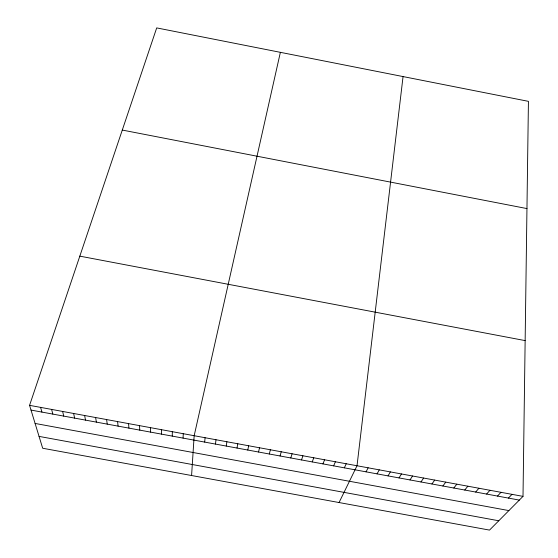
<?xml version="1.0" encoding="UTF-8"?>
<svg xmlns="http://www.w3.org/2000/svg" width="558" height="558" viewBox="0 0 558 558"><rect width="100%" height="100%" fill="white"/><g stroke="black" fill="none" stroke-linecap="round" stroke-linejoin="round"><path stroke-width="0.84" d="M172.269 436.119L172.324 431.683M523.006 496.376L528.433 101.347L156.7 27.9L29.567 405.345L42.68 448.248L489.512 530.1L523.006 496.376L29.567 405.345M183.08 438.107L183.254 433.699M191.582 475.528L194.17 435.714L280.374 52.333M204.681 442.089L205.079 437.723M215.472 444.084L215.988 439.732M403.057 76.572L357.022 465.756L339.055 502.542M226.255 446.065L226.883 441.748M237.024 448.053L237.771 443.756M247.794 450.041L248.645 445.758M258.549 452.022L259.519 447.767M269.305 454.003L270.386 449.769M280.046 455.984L281.239 451.778M290.781 457.965L292.092 453.78M301.508 459.945L302.931 455.774M312.236 461.919L313.763 457.776M322.949 463.893L324.589 459.771M333.649 465.867L335.407 461.766M344.349 467.841L346.218 463.761M366.048 471.838L368.147 467.806M377.048 473.868L379.259 469.857M388.04 475.89L390.363 471.908M399.019 477.92L401.46 473.951M409.997 479.943L412.55 476.002M420.962 481.966L423.634 478.046M431.927 483.981L434.71 480.089M442.878 486.004L445.772 482.126M453.821 488.02L456.828 484.17M464.751 490.036L467.876 486.206M475.681 492.051L478.917 488.243M486.604 494.06L489.952 490.28M497.513 496.076L500.979 492.316M508.422 498.085L511.993 494.346M35.098 423.445L508.889 510.591M39.06 436.398L498.775 520.774M31.018 410.074L519.317 500.094M79.822 256.143L525.148 340.603M122.286 130.063L526.961 208.58M40.595 407.375L41.927 412.09M51.615 409.412L52.829 414.099M62.629 411.441L63.731 416.108M73.635 413.471L74.619 418.116M84.635 415.501L85.5 420.118M95.62 417.53L96.374 422.127M106.606 419.553L107.234 424.129M117.578 421.583L118.094 426.131M128.542 423.606L128.947 428.132M139.5 425.621L139.786 430.127M150.451 427.644L150.625 432.129M161.395 429.66L161.45 434.124"/></g></svg>
